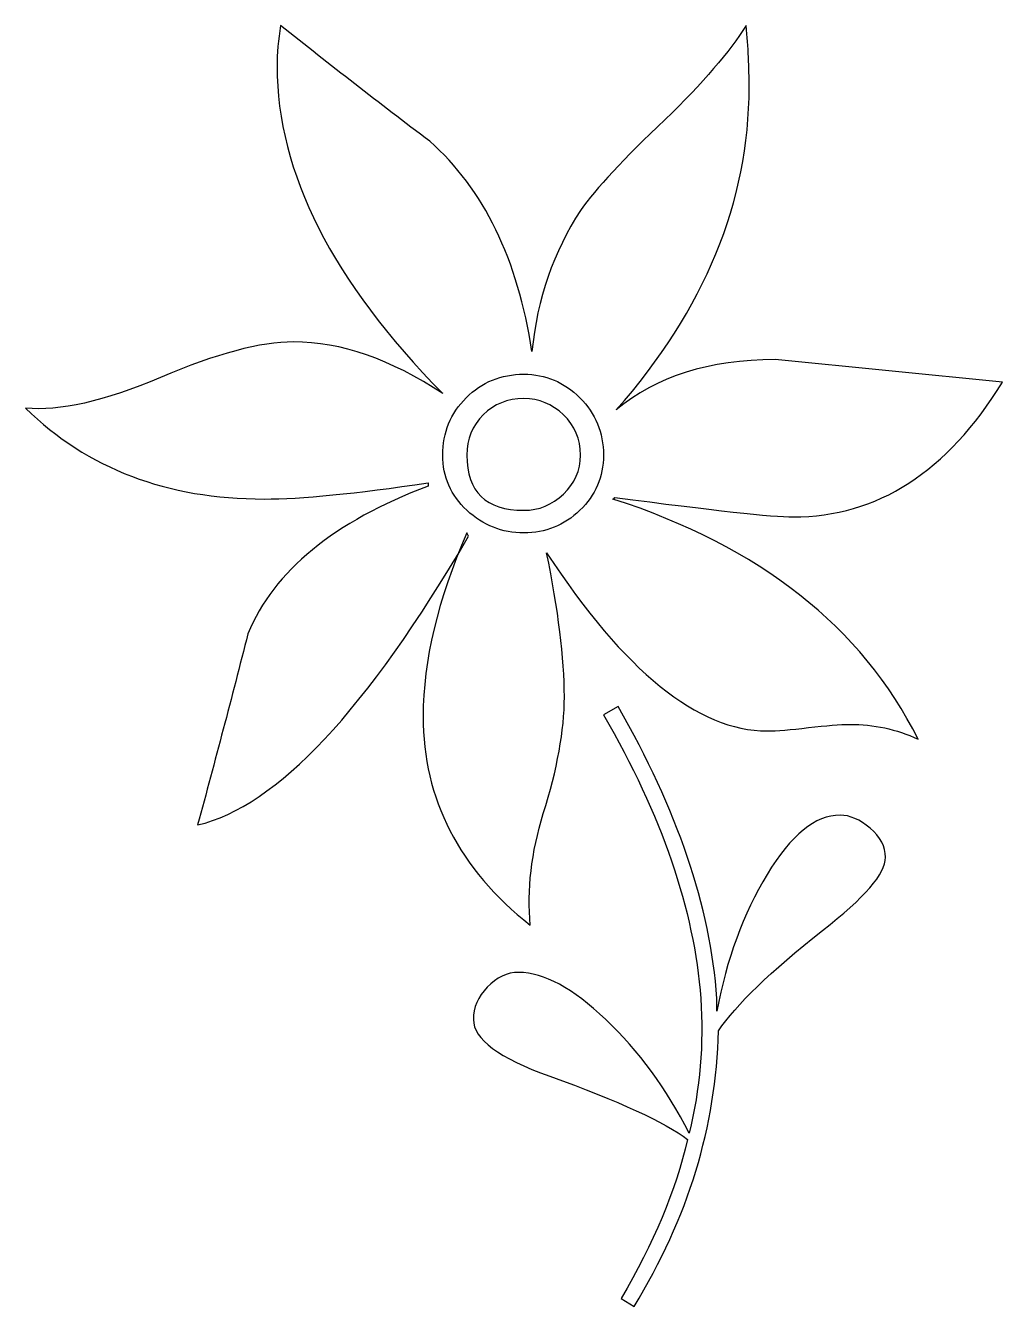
# Model space of a CAD drawing. Header units: centimetres. Extents: x -7.4 to 7.4, y -9.7 to 9.7.
import ezdxf

# ---------------------------------------------------------------- set-up
doc = ezdxf.new("R2010")
doc.units = ezdxf.units.CM
doc.header["$MEASUREMENT"] = 0
doc.layers.add('Camada 1', color=7, linetype='Continuous')

msp = doc.modelspace()

# ---------------------------------------------------------------- linework, layer by layer
at = {"layer": 'Camada 1'}
for points, knots in [([(-5.34305, 4.36334), (-4.49657, 4.72376), (-3.82273, 4.90089), (-3.33211, 4.90089), (-3.33211, 4.90089), (-2.61437, 4.90089), (-1.8633, 4.64043), (-1.07588, 4.11807), (-1.07588, 4.11807), (-2.7431, 5.81098), (-3.58045, 7.46002), (-3.58045, 9.06813), (-3.58045, 9.06813), (-3.58045, 9.26347), (-3.56079, 9.46789), (-3.52899, 9.68294), (-3.52899, 9.68294), (-2.78093, 9.09236), (-2.02684, 8.50636), (-1.27426, 7.93399), (-1.27426, 7.93399), (-0.45657, 7.21168), (0.05826, 6.1517), (0.27181, 4.75404), (0.27181, 4.75404), (0.35052, 5.55504), (0.59889, 6.26677), (1.00624, 6.88912), (1.00624, 6.88912), (1.23487, 7.2162), (1.65883, 7.67353), (2.28275, 8.26106), (2.28275, 8.26106), (2.85515, 8.81679), (3.25946, 9.29074), (3.50777, 9.68293), (3.50777, 9.68293), (3.53955, 9.35434), (3.55325, 9.04695), (3.55325, 8.75316), (3.55325, 8.75316), (3.55325, 7.0163), (2.88391, 5.39303), (1.54527, 3.8712), (1.54527, 3.8712), (2.15098, 4.37851), (2.9505, 4.63291), (3.94692, 4.63291), (3.94692, 4.63291), (3.94692, 4.63291), (7.3797, 4.29067), (7.3797, 4.29067), (7.3797, 4.29067), (6.54838, 2.93391), (5.49147, 2.25399), (4.21796, 2.25399), (4.21796, 2.25399), (3.90752, 2.25399), (3.00654, 2.35395), (1.52262, 2.54929), (1.52262, 2.54929), (1.52262, 2.53259), (1.51347, 2.52505), (1.49534, 2.52505), (1.49534, 2.52505), (3.71824, 1.80422), (5.25375, 0.59587), (6.10626, -1.10617), (6.10626, -1.10617), (5.77762, -0.9547), (5.4339, -0.88201), (5.07658, -0.88201), (5.07658, -0.88201), (4.92818, -0.88201), (4.72074, -0.90021), (4.4497, -0.93196), (4.4497, -0.93196), (4.18162, -0.96532), (3.97115, -0.98199), (3.8243, -0.98199), (3.8243, -0.98199), (2.78092, -0.98199), (1.668, -0.08399), (0.49293, 1.7134), (0.49293, 1.7134), (0.66856, 0.84877), (0.76093, 0.1204), (0.76093, -0.46865), (0.76093, -0.46865), (0.76093, -0.97292), (0.6534, -1.56344), (0.44293, -2.2312), (0.44293, -2.2312), (0.26121, -2.82175), (0.19462, -3.38507), (0.24613, -3.92115), (0.24613, -3.92115), (-0.83205, -3.06401), (-1.37267, -2.01165), (-1.37267, -0.76089), (-1.37267, -0.76089), (-1.37267, 0.08255), (-1.15158, 1.0047), (-0.71246, 2.01171), (-0.71246, 2.01171), (-0.71246, 2.01171), (-0.68672, 1.96173), (-0.68672, 1.96173), (-0.68672, 1.96173), (-2.22368, -0.67154), (-3.58502, -2.12521), (-4.78125, -2.40387), (-4.78125, -2.40387), (-4.51778, -1.43928), (-4.26486, -0.47469), (-4.0211, 0.48837), (-4.0211, 0.48837), (-3.6274, 1.4378), (-2.72186, 2.18281), (-1.29846, 2.72034), (-1.29846, 2.72034), (-1.29846, 2.72034), (-1.29846, 2.77032), (-1.29846, 2.77032), (-1.29846, 2.77032), (-2.39479, 2.60525), (-3.21851, 2.52502), (-3.77578, 2.52502), (-3.77578, 2.52502), (-5.24462, 2.52504), (-6.44692, 2.98234), (-7.37971, 3.9), (-7.37971, 3.9), (-6.87395, 3.84848), (-6.19252, 4.00144), (-5.34305, 4.36334)], [0, 0, 0, 0, 0.02857143, 0.02857143, 0.02857143, 0.02857143, 0.05714286, 0.05714286, 0.05714286, 0.05714286, 0.08571429, 0.08571429, 0.08571429, 0.08571429, 0.11428571, 0.11428571, 0.11428571, 0.11428571, 0.14285714, 0.14285714, 0.14285714, 0.14285714, 0.17142857, 0.17142857, 0.17142857, 0.17142857, 0.2, 0.2, 0.2, 0.2, 0.22857143, 0.22857143, 0.22857143, 0.22857143, 0.25714286, 0.25714286, 0.25714286, 0.25714286, 0.28571429, 0.28571429, 0.28571429, 0.28571429, 0.31428571, 0.31428571, 0.31428571, 0.31428571, 0.34285714, 0.34285714, 0.34285714, 0.34285714, 0.37142857, 0.37142857, 0.37142857, 0.37142857, 0.4, 0.4, 0.4, 0.4, 0.42857143, 0.42857143, 0.42857143, 0.42857143, 0.45714286, 0.45714286, 0.45714286, 0.45714286, 0.48571429, 0.48571429, 0.48571429, 0.48571429, 0.51428571, 0.51428571, 0.51428571, 0.51428571, 0.54285714, 0.54285714, 0.54285714, 0.54285714, 0.57142857, 0.57142857, 0.57142857, 0.57142857, 0.6, 0.6, 0.6, 0.6, 0.62857143, 0.62857143, 0.62857143, 0.62857143, 0.65714286, 0.65714286, 0.65714286, 0.65714286, 0.68571429, 0.68571429, 0.68571429, 0.68571429, 0.71428571, 0.71428571, 0.71428571, 0.71428571, 0.74285714, 0.74285714, 0.74285714, 0.74285714, 0.77142857, 0.77142857, 0.77142857, 0.77142857, 0.8, 0.8, 0.8, 0.8, 0.82857143, 0.82857143, 0.82857143, 0.82857143, 0.85714286, 0.85714286, 0.85714286, 0.85714286, 0.88571429, 0.88571429, 0.88571429, 0.88571429, 0.91428571, 0.91428571, 0.91428571, 0.91428571, 0.94285714, 0.94285714, 0.94285714, 0.94285714, 1, 1, 1, 1]), ([(-0.71244, 2.35393), (-0.4641, 2.12525), (-0.18094, 2.01169), (0.1492, 2.01169), (0.1492, 2.01169), (0.47474, 2.01169), (0.75787, 2.12525), (0.99563, 2.35393), (0.99563, 2.35393), (1.23032, 2.58105), (1.35147, 2.85815), (1.35147, 3.18827), (1.35147, 3.18827), (1.35147, 3.52897), (1.23032, 3.81972), (0.99563, 4.05594), (0.99563, 4.05594), (0.75788, 4.29369), (0.47472, 4.41178), (0.1492, 4.41178), (0.1492, 4.41178), (-0.19457, 4.41178), (-0.48683, 4.2937), (-0.72152, 4.05594), (-0.72152, 4.05594), (-0.96078, 3.81972), (-1.07588, 3.52897), (-1.07588, 3.18827), (-1.07588, 3.18827), (-1.07588, 2.85815), (-0.95321, 2.58105), (-0.71244, 2.35393)], [0, 0, 0, 0, 0.11111111, 0.11111111, 0.11111111, 0.11111111, 0.22222222, 0.22222222, 0.22222222, 0.22222222, 0.33333333, 0.33333333, 0.33333333, 0.33333333, 0.44444444, 0.44444444, 0.44444444, 0.44444444, 0.55555556, 0.55555556, 0.55555556, 0.55555556, 0.66666667, 0.66666667, 0.66666667, 0.66666667, 0.77777778, 0.77777778, 0.77777778, 0.77777778, 1, 1, 1, 1]), ([(-0.46411, 3.7985), (-0.30359, 3.96204), (-0.09917, 4.04231), (0.14919, 4.04231), (0.14919, 4.04231), (0.37631, 4.04231), (0.57617, 3.96204), (0.74879, 3.7985), (0.74879, 3.7985), (0.91839, 3.63647), (1.00623, 3.42904), (1.00623, 3.18826), (1.00623, 3.18826), (1.00623, 2.95656), (0.91839, 2.76273), (0.74879, 2.59922), (0.74879, 2.59922), (0.57618, 2.43568), (0.37631, 2.35392), (0.14919, 2.35392), (0.14919, 2.35392), (-0.42625, 2.35392), (-0.71245, 2.62951), (-0.71245, 3.18826), (-0.71245, 3.18826), (-0.71244, 3.42904), (-0.63066, 3.6365), (-0.46411, 3.7985)], [0, 0, 0, 0, 0.125, 0.125, 0.125, 0.125, 0.25, 0.25, 0.25, 0.25, 0.375, 0.375, 0.375, 0.375, 0.5, 0.5, 0.5, 0.5, 0.625, 0.625, 0.625, 0.625, 0.75, 0.75, 0.75, 0.75, 1, 1, 1, 1]), ([(-0.40354, -4.85543), (-0.26725, -4.70859), (-0.10369, -4.63286), (0.07348, -4.63286), (0.07348, -4.63286), (0.45051, -4.63286), (0.88967, -4.8721), (1.38634, -5.34454), (1.38634, -5.34454), (1.88606, -5.82002), (2.3055, -6.39242), (2.64618, -7.06322), (2.64618, -7.06322), (2.81274, -6.39242), (2.86877, -5.71247), (2.82181, -5.02656), (2.82181, -5.02656), (2.72341, -3.68488), (2.23282, -2.25545), (1.35149, -0.73814), (1.35149, -0.73814), (1.35149, -0.73814), (1.57258, -0.61402), (1.57258, -0.61402), (1.57258, -0.61402), (2.46597, -2.16612), (2.96873, -3.63643), (3.06565, -5.02656), (3.06565, -5.02656), (3.06565, -5.02656), (3.06565, -5.22039), (3.06565, -5.22039), (3.06565, -5.22039), (3.21101, -4.43751), (3.46541, -3.747), (3.82432, -3.15185), (3.82432, -3.15185), (4.18468, -2.55678), (4.55264, -2.25542), (4.92819, -2.25542), (4.92819, -2.25542), (5.07659, -2.25542), (5.22648, -2.3221), (5.38092, -2.45378), (5.38092, -2.45378), (5.53692, -2.58406), (5.61412, -2.73093), (5.61412, -2.89294), (5.61412, -2.89294), (5.61412, -3.13974), (5.29768, -3.50622), (4.66016, -3.99834), (4.66016, -3.99834), (3.87424, -4.61921), (3.3533, -5.12644), (3.08832, -5.51565), (3.08832, -5.51565), (3.05805, -6.95723), (2.63258, -8.34278), (1.81485, -9.68289), (1.81485, -9.68289), (1.81485, -9.68289), (1.61797, -9.56325), (1.61797, -9.56325), (1.61797, -9.56325), (2.11012, -8.73042), (2.44328, -7.92786), (2.62344, -7.16015), (2.62344, -7.16015), (2.28276, -6.89967), (1.58617, -6.57868), (0.53982, -6.20164), (0.53982, -6.20164), (-0.2279, -5.92904), (-0.614, -5.6398), (-0.614, -5.34452), (-0.614, -5.34452), (-0.61402, -5.16587), (-0.54438, -5.00238), (-0.40354, -4.85543)], [0, 0, 0, 0, 0.04761905, 0.04761905, 0.04761905, 0.04761905, 0.0952381, 0.0952381, 0.0952381, 0.0952381, 0.14285714, 0.14285714, 0.14285714, 0.14285714, 0.19047619, 0.19047619, 0.19047619, 0.19047619, 0.23809524, 0.23809524, 0.23809524, 0.23809524, 0.28571429, 0.28571429, 0.28571429, 0.28571429, 0.33333333, 0.33333333, 0.33333333, 0.33333333, 0.38095238, 0.38095238, 0.38095238, 0.38095238, 0.42857143, 0.42857143, 0.42857143, 0.42857143, 0.47619048, 0.47619048, 0.47619048, 0.47619048, 0.52380952, 0.52380952, 0.52380952, 0.52380952, 0.57142857, 0.57142857, 0.57142857, 0.57142857, 0.61904762, 0.61904762, 0.61904762, 0.61904762, 0.66666667, 0.66666667, 0.66666667, 0.66666667, 0.71428571, 0.71428571, 0.71428571, 0.71428571, 0.76190476, 0.76190476, 0.76190476, 0.76190476, 0.80952381, 0.80952381, 0.80952381, 0.80952381, 0.85714286, 0.85714286, 0.85714286, 0.85714286, 0.9047619, 0.9047619, 0.9047619, 0.9047619, 1, 1, 1, 1])]:
    msp.add_open_spline(points, degree=3, knots=knots, dxfattribs=at)

doc.saveas('drawing.dxf')
